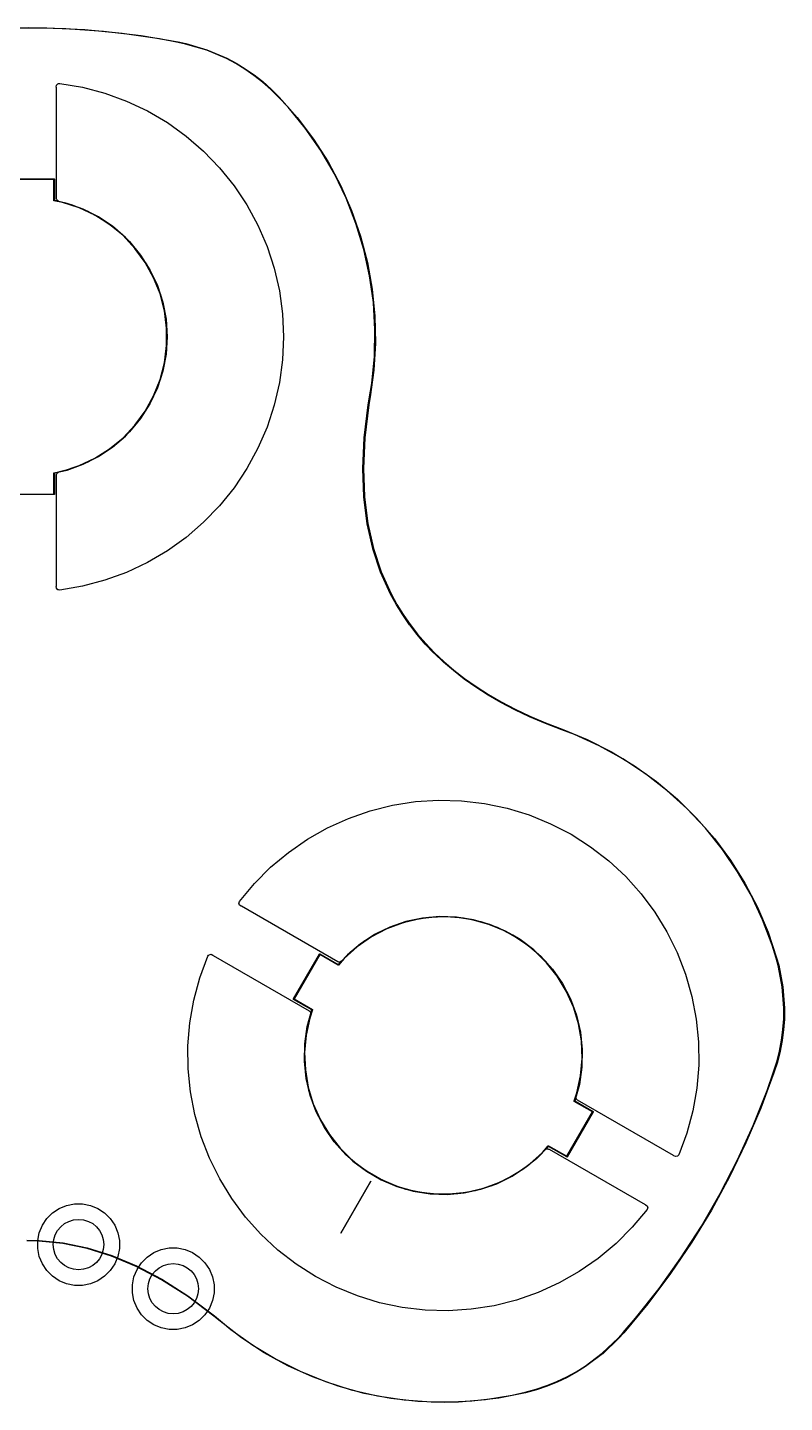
# Model space of a CAD drawing. Extents: x 128 to 152, y -99.3 to -77.5.
# Drawn here: x 139.99 to 151.99, y -99.3 to -77.5 of the extents above; entities that cross this region are included whole.
import ezdxf

# ---------------------------------------------------------------- set-up
doc = ezdxf.new("R2010")
doc.units = 0
doc.layers.add('BLACK', color=7, linetype='CONTINUOUS')

msp = doc.modelspace()

# ---------------------------------------------------------------- linework, layer by layer
at = {"layer": 'BLACK', "linetype": 'CONTINUOUS'}
for p, q in [((139.401513, -77.509341), (140, -77.495011)), ((140.299176, -77.504998), (139.700824, -77.504998)), ((140, -77.495011), (140.598487, -77.509341)), ((140.896843, -77.533635), (140.299176, -77.504998)), ((140.598487, -77.509341), (141.195603, -77.552298)), ((141.492454, -77.590844), (140.896843, -77.533635)), ((141.195603, -77.552298), (141.789978, -77.623784)), ((142.084644, -77.676493), (141.492454, -77.590844)), ((141.789978, -77.623784), (142.380252, -77.723634)), ((142.378348, -77.733452), (142.084644, -77.676493)), ((142.497496, -77.758871), (142.378348, -77.733451)), ((142.378348, -77.733451), (142.378348, -77.733452)), ((142.380252, -77.723634), (142.380252, -77.723633)), ((142.380252, -77.723633), (142.380284, -77.723651)), ((142.380284, -77.723651), (142.380343, -77.723652)), ((142.380343, -77.723652), (142.499768, -77.749131)), ((142.831223, -77.856704), (142.497496, -77.758871)), ((142.499768, -77.749131), (142.499942, -77.749206)), ((142.499942, -77.749206), (142.500131, -77.749223)), ((142.500131, -77.749223), (142.834319, -77.847191)), ((143.143764, -77.989142), (142.831223, -77.856704)), ((142.834319, -77.847191), (142.834576, -77.847325)), ((142.834576, -77.847325), (142.834863, -77.847385)), ((142.834863, -77.847385), (143.147864, -77.980018)), ((143.292888, -78.068544), (143.143764, -77.989142)), ((143.147864, -77.980018), (143.14805, -77.980144)), ((143.14805, -77.980144), (143.148263, -77.980209)), ((143.148263, -77.980209), (143.297729, -78.059793)), ((143.437313, -78.156788), (143.292888, -78.068544)), ((143.297729, -78.059793), (143.297843, -78.059886)), ((143.297843, -78.059886), (143.297986, -78.059939)), ((143.297986, -78.059939), (143.442643, -78.148325)), ((143.57802, -78.254624), (143.437313, -78.156788)), ((143.442643, -78.148325), (143.442754, -78.148428)), ((143.442754, -78.148428), (143.44289, -78.148487)), ((143.44289, -78.148487), (143.583848, -78.246497)), ((143.713859, -78.361397), (143.57802, -78.254624)), ((143.583848, -78.246497), (143.58395, -78.246603)), ((143.58395, -78.246603), (143.584084, -78.246671)), ((143.584084, -78.246671), (143.720155, -78.353626)), ((140.447032, -78.440329), (140.450865, -78.409666)), ((140.45, -78.445711), (140.447032, -78.440329)), ((140.45, -80.206267), (140.45, -78.445711)), ((140.450865, -78.409666), (140.471989, -78.387112)), ((140.471989, -78.387112), (140.479993, -78.385574)), ((140.479993, -78.385574), (140.480866, -78.384702)), ((140.480866, -78.384702), (140.484534, -78.384702)), ((140.484534, -78.384702), (140.502336, -78.381282)), ((140.502336, -78.381282), (140.502336, -78.381283)), ((140.502336, -78.381283), (140.863093, -78.443044)), ((140.863093, -78.443044), (141.216801, -78.537123)), ((143.846718, -78.478875), (143.713859, -78.361397)), ((143.720155, -78.353626), (143.72025, -78.353737)), ((143.72025, -78.353737), (143.720377, -78.353811)), ((143.720377, -78.353811), (143.853456, -78.471485)), ((143.974606, -78.605603), (143.846718, -78.478875)), ((143.853456, -78.471485), (143.853543, -78.471599)), ((143.853543, -78.471599), (143.853663, -78.471679)), ((143.853663, -78.471679), (143.98171, -78.598564)), ((141.216801, -78.537123), (141.560571, -78.662749)), ((141.560571, -78.662749), (141.891597, -78.818898)), ((144.122789, -78.760745), (143.974606, -78.605603)), ((143.98171, -78.598564), (143.981758, -78.598635)), ((143.981758, -78.598635), (143.981807, -78.598662)), ((143.981807, -78.598662), (143.981806, -78.598663)), ((143.981806, -78.598663), (144.266121, -78.920753)), ((141.891597, -78.818898), (142.207173, -79.004295)), ((144.394034, -79.093336), (144.122789, -78.760745)), ((144.266121, -78.920753), (144.524452, -79.264034)), ((142.207173, -79.004295), (142.504723, -79.217424)), ((144.638517, -79.446067), (144.394034, -79.093336)), ((142.504723, -79.217424), (142.781817, -79.456546)), ((144.524452, -79.264034), (144.755226, -79.626416)), ((142.781817, -79.456546), (143.036191, -79.719707)), ((144.854749, -79.816789), (144.638517, -79.446067)), ((143.036191, -79.719707), (143.265769, -80.004759)), ((144.755226, -79.626416), (144.957038, -80.00569)), ((145.041412, -80.203245), (144.854749, -79.816789)), ((139.588355, -79.895), (140.411645, -79.89501)), ((140.406645, -79.905009), (139.593355, -79.905)), ((140.406645, -80.238865), (140.406645, -79.905009)), ((140.411645, -79.89501), (140.413558, -79.895391)), ((140.413558, -79.895391), (140.416264, -79.898097)), ((140.416264, -79.898097), (140.416645, -79.90001)), ((140.416645, -79.90001), (140.416645, -80.234995)), ((143.265769, -80.004759), (143.468674, -80.309372)), ((144.957038, -80.00569), (145.128658, -80.399548)), ((140.406726, -80.239274), (140.406645, -80.238865)), ((140.406685, -80.239493), (140.406726, -80.239274)), ((140.406832, -80.239806), (140.406685, -80.239493)), ((140.407026, -80.240778), (140.406832, -80.239806)), ((140.407524, -80.241276), (140.407026, -80.240778)), ((140.408001, -80.242289), (140.407524, -80.241276)), ((140.40919, -80.242942), (140.408001, -80.242289)), ((140.409732, -80.243484), (140.40919, -80.242942)), ((140.410176, -80.243484), (140.409732, -80.243484)), ((140.410709, -80.243777), (140.410176, -80.243484)), ((140.546395, -80.269623), (140.410709, -80.243777)), ((140.416645, -80.234995), (140.680858, -80.302761)), ((140.450572, -80.209143), (140.45, -80.206267)), ((140.450203, -80.210764), (140.450572, -80.209143)), ((140.451495, -80.213785), (140.450203, -80.210764)), ((140.453806, -80.225401), (140.451495, -80.213785)), ((140.458451, -80.230046), (140.453806, -80.225401)), ((140.462356, -80.239175), (140.458451, -80.230046)), ((140.47532, -80.246915), (140.462356, -80.239175)), ((140.480866, -80.252461), (140.47532, -80.246915)), ((140.484608, -80.252461), (140.480866, -80.252461)), ((140.488889, -80.255017), (140.484608, -80.252461)), ((140.620371, -80.284931), (140.488889, -80.255017)), ((145.197369, -80.60308), (145.041412, -80.203245)), ((140.809145, -80.354924), (140.546395, -80.269623)), ((140.874024, -80.376523), (140.620371, -80.284931)), ((140.680858, -80.302761), (140.938394, -80.404656)), ((141.059129, -80.472489), (140.809145, -80.354924)), ((141.114594, -80.498406), (140.874024, -80.376523)), ((140.938394, -80.404656), (141.181124, -80.538031)), ((141.292404, -80.620465), (141.059129, -80.472489)), ((143.468674, -80.309372), (143.643251, -80.63106)), ((145.128658, -80.399548), (145.269042, -80.805589)), ((141.338478, -80.648756), (141.114594, -80.498406)), ((141.181124, -80.538031), (141.40522, -80.700783)), ((141.505288, -80.796517), (141.292404, -80.620465)), ((141.542325, -80.825322), (141.338478, -80.648756)), ((143.643251, -80.63106), (143.788073, -80.967195)), ((145.321671, -81.01386), (145.197369, -80.60308)), ((141.40522, -80.700783), (141.607146, -80.890344)), ((141.694424, -80.997866), (141.505288, -80.796517)), ((141.723084, -81.02546), (141.542325, -80.825322)), ((141.607146, -80.890344), (141.783716, -81.103722)), ((145.269042, -80.805589), (145.377333, -81.221341)), ((141.856827, -81.221337), (141.694424, -80.997866)), ((141.878049, -81.246176), (141.723084, -81.02546)), ((141.783716, -81.103722), (141.932145, -81.337551)), ((143.788073, -80.967195), (143.901957, -81.315032)), ((145.41356, -81.433083), (145.321671, -81.01386)), ((141.989935, -81.463404), (141.856827, -81.221337)), ((142.004899, -81.484163), (141.878049, -81.246176)), ((141.932145, -81.337551), (142.05009, -81.588143)), ((143.901957, -81.315032), (143.983974, -81.67173)), ((145.377333, -81.221341), (145.452873, -81.644273)), ((142.091647, -81.720247), (141.989935, -81.463404)), ((142.101737, -81.735861), (142.004899, -81.484163)), ((145.472477, -81.858194), (145.41356, -81.433083)), ((142.05009, -81.588143), (142.135691, -81.851543)), ((142.16036, -81.987814), (142.091647, -81.720247)), ((142.167112, -81.997501), (142.101737, -81.735861)), ((143.983974, -81.67173), (144.033453, -82.034376)), ((145.452873, -81.644273), (145.495201, -82.071807)), ((142.135691, -81.851543), (142.187597, -82.123596)), ((142.194989, -82.261885), (142.16036, -81.987814)), ((142.200045, -82.265166), (142.167112, -81.997501)), ((145.498064, -82.286606), (145.472477, -81.858194)), ((142.187597, -82.123596), (142.204986, -82.399959)), ((144.033453, -82.034376), (144.049989, -82.399974)), ((145.495201, -82.071807), (145.50406, -82.50134)), ((142.204999, -82.400012), (142.187606, -82.676414)), ((142.19499, -82.40001), (142.194989, -82.261885)), ((142.195, -82.40001), (142.19499, -82.40001)), ((142.194998, -82.538125), (142.195, -82.40001)), ((142.199992, -82.400008), (142.200045, -82.265166)), ((142.2, -82.400008), (142.199992, -82.400008)), ((142.200052, -82.534849), (142.2, -82.400008)), ((142.204986, -82.399959), (142.205, -82.4)), ((142.205, -82.4), (142.204999, -82.40001)), ((142.204999, -82.40001), (142.205, -82.40001)), ((142.205, -82.40001), (142.204999, -82.400012)), ((144.049999, -82.400011), (144.033461, -82.765639)), ((144.049989, -82.399974), (144.05, -82.400007)), ((144.050001, -82.400008), (144.049999, -82.400011)), ((144.05, -82.400007), (144.05, -82.400008)), ((144.05, -82.400008), (144.050001, -82.400008)), ((145.490163, -82.715708), (145.498064, -82.286606)), ((142.160368, -82.812196), (142.194998, -82.538125)), ((142.167117, -82.802514), (142.200052, -82.534849)), ((145.50406, -82.50134), (145.479396, -82.930255)), ((142.091654, -83.079764), (142.160368, -82.812196)), ((142.101741, -83.064153), (142.167117, -82.802514)), ((142.187606, -82.676414), (142.135698, -82.948468)), ((144.033461, -82.765639), (143.983981, -83.128285)), ((145.448824, -83.142887), (145.490163, -82.715708)), ((141.98994, -83.336607), (142.091654, -83.079764)), ((142.004902, -83.31585), (142.101741, -83.064153)), ((142.135698, -82.948468), (142.050096, -83.211868)), ((145.479396, -82.930255), (145.421372, -83.355839)), ((142.050096, -83.211868), (141.93215, -83.46246)), ((143.983981, -83.128285), (143.901963, -83.484982)), ((145.41151, -83.354205), (145.448824, -83.142887)), ((141.93215, -83.46246), (141.783721, -83.696289)), ((141.856832, -83.578674), (141.98994, -83.336607)), ((141.87805, -83.553837), (142.004902, -83.31585)), ((143.901963, -83.484982), (143.788077, -83.832819)), ((145.326072, -84.001791), (145.390571, -83.478789)), ((145.400479, -83.480135), (145.33602, -84.002815)), ((145.390571, -83.478789), (145.390605, -83.478684)), ((145.390602, -83.478572), (145.411512, -83.354246)), ((145.390605, -83.478684), (145.390602, -83.478572)), ((145.421374, -83.355904), (145.400479, -83.480135)), ((145.411519, -83.354207), (145.41151, -83.354205)), ((145.411512, -83.354246), (145.411521, -83.354222)), ((145.411521, -83.354222), (145.411519, -83.354207)), ((145.421372, -83.355839), (145.421374, -83.355904)), ((141.783721, -83.696289), (141.60715, -83.909667)), ((141.694428, -83.802145), (141.856832, -83.578674)), ((141.723085, -83.774552), (141.87805, -83.553837)), ((141.60715, -83.909667), (141.405223, -84.099227)), ((141.505291, -84.003494), (141.694428, -83.802145)), ((141.542325, -83.97469), (141.723085, -83.774552)), ((143.788077, -83.832819), (143.643254, -84.168954)), ((141.059131, -84.327521), (141.292406, -84.179546)), ((141.114592, -84.301604), (141.338477, -84.151255)), ((141.405223, -84.099227), (141.181126, -84.261979)), ((141.292406, -84.179546), (141.505291, -84.003494)), ((141.338477, -84.151255), (141.542325, -83.97469)), ((143.643254, -84.168954), (143.468677, -84.490641)), ((145.303798, -84.488501), (145.326039, -84.002175)), ((145.33602, -84.002815), (145.313797, -84.488757)), ((145.326039, -84.002175), (145.326086, -84.001983)), ((145.326086, -84.001983), (145.326072, -84.001791)), ((140.938395, -84.395355), (140.680859, -84.49725)), ((140.809146, -84.445087), (141.059131, -84.327521)), ((140.874022, -84.423487), (141.114592, -84.301604)), ((141.181126, -84.261979), (140.938395, -84.395355)), ((140.406645, -84.561145), (140.406726, -84.560735)), ((140.406645, -84.894999), (140.406645, -84.561145)), ((140.406685, -84.560517), (140.406832, -84.560203)), ((140.406726, -84.560735), (140.406685, -84.560517)), ((140.406832, -84.560203), (140.407026, -84.559232)), ((140.407026, -84.559232), (140.407524, -84.558733)), ((140.407524, -84.558733), (140.408001, -84.557721)), ((140.408001, -84.557721), (140.40919, -84.557067)), ((140.40919, -84.557067), (140.409732, -84.556526)), ((140.409732, -84.556526), (140.410176, -84.556526)), ((140.410176, -84.556526), (140.410709, -84.556233)), ((140.410709, -84.556233), (140.546395, -84.530387)), ((140.680859, -84.49725), (140.416645, -84.565014)), ((140.416645, -84.565014), (140.416645, -84.9)), ((140.449999, -84.593748), (140.450571, -84.590871)), ((140.449999, -86.354303), (140.449999, -84.593748)), ((140.450202, -84.589251), (140.451494, -84.586229)), ((140.450571, -84.590871), (140.450202, -84.589251)), ((140.451494, -84.586229), (140.453805, -84.574614)), ((140.453805, -84.574614), (140.45845, -84.569968)), ((140.45845, -84.569968), (140.462356, -84.560839)), ((140.462356, -84.560839), (140.47532, -84.553098)), ((140.47532, -84.553098), (140.480865, -84.547554)), ((140.480865, -84.547554), (140.484607, -84.547554)), ((140.484607, -84.547554), (140.488888, -84.544998)), ((140.488886, -84.544992), (140.620368, -84.515078)), ((140.488888, -84.544998), (140.488886, -84.544992)), ((140.546395, -84.530387), (140.809146, -84.445087)), ((140.620368, -84.515078), (140.874022, -84.423487)), ((143.468677, -84.490641), (143.26577, -84.795254)), ((145.303797, -84.488917), (145.303829, -84.488711)), ((145.32082, -84.941918), (145.303797, -84.488917)), ((145.303829, -84.488711), (145.303798, -84.488501)), ((145.313797, -84.488757), (145.330803, -84.94131)), ((143.26577, -84.795254), (143.036192, -85.080305)), ((140.411645, -84.905), (139.588355, -84.90499)), ((139.593355, -84.89499), (140.406645, -84.894999)), ((140.413558, -84.904619), (140.411645, -84.905)), ((140.416264, -84.901913), (140.413558, -84.904619)), ((140.416645, -84.9), (140.416264, -84.901913)), ((145.320871, -84.942135), (145.32082, -84.941918)), ((145.320856, -84.942363), (145.320871, -84.942135)), ((145.374786, -85.365226), (145.320856, -84.942363)), ((145.330803, -84.94131), (145.384675, -85.363725)), ((143.036192, -85.080305), (142.781817, -85.343466)), ((142.781817, -85.343466), (142.504723, -85.582587)), ((145.374861, -85.365452), (145.374786, -85.365226)), ((145.374868, -85.365693), (145.374861, -85.365452)), ((145.464039, -85.761403), (145.374868, -85.365693)), ((145.384675, -85.363725), (145.473739, -85.758959)), ((142.504723, -85.582587), (142.207173, -85.795716)), ((142.207173, -85.795716), (141.891596, -85.981112)), ((145.46414, -85.761631), (145.464039, -85.761403)), ((145.464172, -85.761882), (145.46414, -85.761631)), ((145.587647, -86.133171), (145.464172, -85.761882)), ((145.473739, -85.758959), (145.597056, -86.129773)), ((141.560571, -86.137261), (141.2168, -86.262887)), ((141.891596, -85.981112), (141.560571, -86.137261)), ((145.587775, -86.133396), (145.587647, -86.133171)), ((145.587834, -86.133649), (145.587775, -86.133396)), ((145.745441, -86.482941), (145.587834, -86.133649)), ((145.597056, -86.129773), (145.754476, -86.478652)), ((140.447032, -86.359686), (140.449999, -86.354303)), ((140.450865, -86.390349), (140.447032, -86.359686)), ((140.863092, -86.356965), (140.502335, -86.418726)), ((141.2168, -86.262887), (140.863092, -86.356965)), ((140.471989, -86.412903), (140.450865, -86.390349)), ((140.479995, -86.414441), (140.471989, -86.412903)), ((140.480866, -86.415312), (140.479995, -86.414441)), ((140.484529, -86.415312), (140.480866, -86.415312)), ((140.502336, -86.418733), (140.484529, -86.415312)), ((140.502335, -86.418726), (140.502336, -86.418733)), ((145.745557, -86.483104), (145.745441, -86.482941)), ((145.745617, -86.483292), (145.745557, -86.483104)), ((145.83745, -86.650473), (145.745617, -86.483292)), ((145.754476, -86.478652), (145.846155, -86.645549)), ((145.837534, -86.650573), (145.83745, -86.650473)), ((145.837582, -86.6507), (145.837534, -86.650573)), ((145.93809, -86.812872), (145.837582, -86.6507)), ((145.846155, -86.645549), (145.946522, -86.807495)), ((145.938181, -86.812969), (145.93809, -86.812872)), ((145.938234, -86.813091), (145.938181, -86.812969)), ((146.04807, -86.971147), (145.938234, -86.813091)), ((145.946522, -86.807495), (146.056199, -86.96532)), ((146.048164, -86.971238), (146.04807, -86.971147)), ((146.048224, -86.971357), (146.048164, -86.971238)), ((146.166836, -87.124345), (146.048224, -86.971357)), ((146.056199, -86.96532), (146.174655, -87.118109)), ((146.166934, -87.12443), (146.166836, -87.124345)), ((146.167, -87.124546), (146.166934, -87.12443)), ((146.295846, -87.274078), (146.167, -87.124546)), ((146.174655, -87.118109), (146.303343, -87.26746)), ((146.295947, -87.274157), (146.295846, -87.274078)), ((146.296018, -87.274268), (146.295947, -87.274157)), ((146.433834, -87.418622), (146.296018, -87.274268)), ((146.303343, -87.26746), (146.440973, -87.411619)), ((146.433937, -87.418694), (146.433834, -87.418622)), ((146.434012, -87.4188), (146.433937, -87.418694)), ((146.583223, -87.560162), (146.434012, -87.4188)), ((146.440973, -87.411619), (146.590023, -87.552828)), ((146.58333, -87.560229), (146.583223, -87.560162)), ((146.583406, -87.560326), (146.58333, -87.560229)), ((146.741877, -87.696341), (146.583406, -87.560326)), ((146.590023, -87.552828), (146.748299, -87.688675)), ((146.741981, -87.696399), (146.741877, -87.696341)), ((146.742062, -87.696493), (146.741981, -87.696399)), ((146.913308, -87.829771), (146.742062, -87.696493)), ((146.748299, -87.688675), (146.919353, -87.821803)), ((146.913413, -87.829823), (146.913308, -87.829771)), ((146.913495, -87.82991), (146.913413, -87.829823)), ((147.094382, -87.957621), (146.913495, -87.82991)), ((146.919353, -87.821803), (147.100049, -87.94938)), ((147.094487, -87.957668), (147.094382, -87.957621)), ((147.09457, -87.957747), (147.094487, -87.957668)), ((147.289807, -88.082766), (147.09457, -87.957747)), ((147.100049, -87.94938), (147.295115, -88.07429)), ((147.289912, -88.082807), (147.289807, -88.082766)), ((147.289994, -88.082879), (147.289912, -88.082807)), ((147.495344, -88.20206), (147.289994, -88.082879)), ((147.295115, -88.07429), (147.500284, -88.193365)), ((147.495445, -88.202094), (147.495344, -88.20206)), ((147.495529, -88.202162), (147.495445, -88.202094)), ((147.716973, -88.318498), (147.495529, -88.202162)), ((147.500284, -88.193365), (147.721522, -88.309593)), ((147.71707, -88.318526), (147.716973, -88.318498)), ((147.717154, -88.318589), (147.71707, -88.318526)), ((147.949266, -88.428766), (147.717154, -88.318589)), ((147.721522, -88.309593), (147.953462, -88.419688)), ((147.949361, -88.428789), (147.949266, -88.428766)), ((147.949443, -88.428846), (147.949361, -88.428789)), ((148.199538, -88.535835), (147.949443, -88.428846)), ((147.953462, -88.419688), (148.20339, -88.526606)), ((148.199629, -88.535854), (148.199538, -88.535835)), ((148.19971, -88.535905), (148.199629, -88.535854)), ((148.461111, -88.636368), (148.19971, -88.535905)), ((148.20339, -88.526606), (148.464698, -88.627034)), ((148.461166, -88.636377), (148.461111, -88.636368)), ((148.461194, -88.636399), (148.461166, -88.636377)), ((148.461194, -88.6364), (148.461194, -88.636399)), ((148.662858, -88.709745), (148.461194, -88.6364)), ((148.464698, -88.627034), (148.464712, -88.627043)), ((148.464712, -88.627043), (148.862288, -88.789585)), ((149.053475, -88.887534), (148.662858, -88.709745)), ((148.862288, -88.789585), (149.246072, -88.982683)), ((149.429039, -89.095244), (149.053475, -88.887534)), ((149.246072, -88.982683), (149.613629, -89.205123)), ((149.78726, -89.331609), (149.429039, -89.095244)), ((149.613629, -89.205123), (149.96272, -89.455548)), ((150.125959, -89.595189), (149.78726, -89.331609)), ((149.96272, -89.455548), (150.291218, -89.732434)), ((150.443071, -89.884379), (150.125959, -89.595189)), ((145.423588, -89.919143), (145.77868, -89.830427)), ((145.77868, -89.830427), (146.140332, -89.774132)), ((146.140332, -89.774132), (146.505588, -89.750716)), ((146.505588, -89.750716), (146.871468, -89.760371)), ((146.871468, -89.760371), (147.234981, -89.803018)), ((147.234981, -89.803018), (147.59316, -89.878309)), ((150.291218, -89.732434), (150.597124, -90.034094)), ((144.744604, -90.190676), (145.077955, -90.039553)), ((145.077955, -90.039553), (145.423588, -89.919143)), ((147.59316, -89.878309), (147.943079, -89.985629)), ((147.943079, -89.985629), (148.281881, -90.124101)), ((150.736665, -90.197419), (150.443071, -89.884379)), ((150.597124, -90.034094), (150.878574, -90.35869)), ((144.426258, -90.371276), (144.744604, -90.190676)), ((148.281881, -90.124101), (148.606797, -90.292594)), ((148.606797, -90.292594), (148.606791, -90.292606)), ((148.606791, -90.292606), (148.606792, -90.292607)), ((148.606792, -90.292607), (148.915167, -90.489745)), ((151.004954, -90.5324), (150.736665, -90.197419)), ((144.125516, -90.579879), (144.426258, -90.371276)), ((148.915167, -90.489745), (149.204488, -90.713918)), ((150.878574, -90.35869), (151.133854, -90.704247)), ((143.844835, -90.814782), (144.125516, -90.579879)), ((149.204488, -90.713918), (149.472389, -90.963296)), ((151.246302, -90.887283), (151.004954, -90.5324)), ((151.133854, -90.704247), (151.361409, -91.068659)), ((143.586507, -91.074064), (143.844835, -90.814782)), ((151.45924, -91.259907), (151.246302, -90.887283)), ((143.352641, -91.35561), (143.586507, -91.074064)), ((149.472389, -90.963296), (149.716682, -91.235842)), ((151.361409, -91.068659), (151.559852, -91.449707)), ((143.342517, -91.384806), (143.345186, -91.377106)), ((143.344867, -91.375914), (143.346702, -91.372733)), ((143.345186, -91.377106), (143.344867, -91.375914)), ((143.346702, -91.372733), (143.352641, -91.355609)), ((143.352641, -91.355609), (143.352641, -91.35561)), ((149.716682, -91.235842), (149.935373, -91.529329)), ((151.642472, -91.648002), (151.45924, -91.259907)), ((143.351487, -91.414377), (143.342517, -91.384806)), ((143.376126, -91.433027), (143.351487, -91.414377)), ((143.382267, -91.433147), (143.376126, -91.433027)), ((144.906956, -92.313427), (143.382267, -91.433147)), ((146.521571, -91.596643), (146.252942, -91.62049)), ((146.35105, -91.607129), (146.627767, -91.595501)), ((146.791101, -91.60578), (146.521571, -91.596643)), ((146.627767, -91.595501), (146.903758, -91.618654)), ((149.935373, -91.529329), (150.126674, -91.841362)), ((151.559852, -91.449707), (151.727976, -91.84507)), ((145.686881, -91.790991), (145.442092, -91.919025)), ((145.734402, -91.765221), (145.492253, -91.883937)), ((145.559851, -91.846145), (145.812846, -91.733448)), ((145.945788, -91.694652), (145.686881, -91.790991)), ((145.989237, -91.676965), (145.734402, -91.765221)), ((145.812846, -91.733448), (146.077974, -91.653354)), ((146.21473, -91.631531), (145.945788, -91.694652)), ((146.252942, -91.62049), (145.989237, -91.676965)), ((146.077974, -91.653354), (146.35105, -91.607129)), ((146.489463, -91.602621), (146.21473, -91.631531)), ((146.765653, -91.60838), (146.489463, -91.602621)), ((147.038943, -91.648717), (146.765653, -91.60838)), ((147.057497, -91.647764), (146.791101, -91.60578)), ((146.903758, -91.618654), (147.17467, -91.676222)), ((147.30502, -91.722994), (147.038943, -91.648717)), ((147.316773, -91.721966), (147.057497, -91.647764)), ((147.17467, -91.676222), (147.436229, -91.767297)), ((147.559686, -91.830041), (147.30502, -91.722994)), ((147.565046, -91.827277), (147.316773, -91.721966)), ((147.436229, -91.767297), (147.684259, -91.890419)), ((151.794881, -92.049203), (151.642472, -91.648002)), ((145.266414, -92.031337), (145.060267, -92.205213)), ((145.105968, -92.161755), (145.322979, -91.989669)), ((145.442092, -91.919025), (145.215286, -92.076736)), ((145.492253, -91.883937), (145.266414, -92.031337)), ((145.322979, -91.989669), (145.559851, -91.846145)), ((147.679306, -91.899103), (147.559686, -91.830041)), ((147.681765, -91.894724), (147.565046, -91.827277)), ((147.679311, -91.899095), (147.679306, -91.899103)), ((147.679313, -91.899095), (147.679311, -91.899095)), ((147.79892, -91.968153), (147.679313, -91.899095)), ((147.68179, -91.894752), (147.681765, -91.894724)), ((147.68179, -91.894753), (147.68179, -91.894752)), ((147.798593, -91.962128), (147.68179, -91.894753)), ((147.684259, -91.890419), (147.684302, -91.890429)), ((147.684302, -91.890429), (147.914985, -92.0437)), ((148.013931, -92.124483), (147.798593, -91.962128)), ((148.018956, -92.13518), (147.79892, -91.968153)), ((150.126674, -91.841362), (150.289024, -92.169391)), ((151.727976, -91.84507), (151.864756, -92.252339)), ((142.723407, -92.568986), (142.850298, -92.225679)), ((142.850298, -92.225679), (142.850309, -92.225684)), ((142.850309, -92.225684), (142.862175, -92.211973)), ((142.862175, -92.211973), (142.864007, -92.208801)), ((142.864007, -92.208801), (142.865196, -92.208482)), ((142.865196, -92.208482), (142.870532, -92.202318)), ((142.870532, -92.202318), (142.900626, -92.195301)), ((142.900626, -92.195301), (142.929097, -92.207313)), ((142.929097, -92.207313), (142.932274, -92.212575)), ((142.932274, -92.212575), (144.456961, -93.092852)), ((144.206586, -92.90401), (144.61824, -92.191026)), ((144.6244, -92.200355), (144.217746, -92.904679)), ((144.61824, -92.191026), (144.619526, -92.18956)), ((144.619526, -92.18956), (144.619586, -92.189544)), ((144.619586, -92.189544), (144.623223, -92.188569)), ((144.623223, -92.188569), (144.62507, -92.189196)), ((144.913526, -92.367283), (144.6244, -92.200355)), ((144.62507, -92.189196), (144.915176, -92.356689)), ((144.915176, -92.356689), (145.105968, -92.161755)), ((145.060267, -92.205213), (144.96862, -92.304124)), ((145.215286, -92.076736), (145.010038, -92.261636)), ((147.914985, -92.0437), (148.124635, -92.22468)), ((148.20783, -92.311919), (148.013931, -92.124483)), ((148.216318, -92.328472), (148.018956, -92.13518)), ((148.124635, -92.22468), (148.309944, -92.430514)), ((150.289024, -92.169391), (150.421096, -92.510737)), ((151.85516, -92.255151), (151.794881, -92.049203)), ((151.855161, -92.25515), (151.85516, -92.255151)), ((151.887221, -92.372687), (151.855161, -92.25515)), ((151.864756, -92.252339), (151.864759, -92.252338)), ((151.864759, -92.252338), (151.864757, -92.252373)), ((151.864757, -92.252373), (151.864785, -92.252428)), ((151.864785, -92.252428), (151.896919, -92.370236)), ((144.909732, -92.314369), (144.906956, -92.313427)), ((144.910952, -92.3155), (144.909732, -92.314369)), ((144.914216, -92.315891), (144.910952, -92.3155)), ((144.91392, -92.367417), (144.913526, -92.367283)), ((144.91409, -92.367563), (144.91392, -92.367417)), ((144.914436, -92.367592), (144.91409, -92.367563)), ((144.92543, -92.319698), (144.914216, -92.315891)), ((144.915373, -92.36791), (144.914436, -92.367592)), ((144.916053, -92.367727), (144.915373, -92.36791)), ((144.917169, -92.367821), (144.916053, -92.367727)), ((144.918329, -92.367117), (144.917169, -92.367821)), ((144.91907, -92.366919), (144.918329, -92.367117)), ((144.919292, -92.366534), (144.91907, -92.366919)), ((144.919812, -92.366219), (144.919292, -92.366534)), ((144.919813, -92.36622), (144.919812, -92.366219)), ((145.010038, -92.261636), (144.919813, -92.36622)), ((144.931776, -92.317997), (144.92543, -92.319698)), ((144.941634, -92.31918), (144.931776, -92.317997)), ((144.954817, -92.311824), (144.941634, -92.31918)), ((144.962394, -92.309794), (144.954817, -92.311824)), ((144.964265, -92.306551), (144.962394, -92.309794)), ((144.968619, -92.304123), (144.964265, -92.306551)), ((144.96862, -92.304124), (144.968619, -92.304123)), ((148.377387, -92.521632), (148.20783, -92.311919)), ((148.387892, -92.54498), (148.216318, -92.328472)), ((148.309944, -92.430514), (148.467988, -92.657955)), ((151.953356, -92.714114), (151.887221, -92.372687)), ((151.896919, -92.370236), (151.896932, -92.370425)), ((151.896932, -92.370425), (151.897004, -92.370601)), ((151.897004, -92.370601), (151.96323, -92.712497)), ((142.628028, -92.922346), (142.723407, -92.568986)), ((148.520065, -92.750483), (148.377387, -92.521632)), ((148.530972, -92.781289), (148.387892, -92.54498)), ((148.467988, -92.657955), (148.596273, -92.903413)), ((150.421096, -92.510737), (150.521813, -92.862613)), ((144.205959, -92.905857), (144.206586, -92.90401)), ((144.20695, -92.909554), (144.205959, -92.905857)), ((144.208416, -92.91084), (144.20695, -92.909554)), ((144.217746, -92.904679), (144.506872, -93.071608)), ((148.633727, -92.995044), (148.520065, -92.750483)), ((148.6433, -93.03367), (148.530972, -92.781289)), ((148.596273, -92.903413), (148.692777, -93.163016)), ((150.521813, -92.862613), (150.590351, -93.222144)), ((151.979023, -93.052574), (151.953356, -92.714114)), ((151.96323, -92.712497), (151.963228, -92.712789)), ((151.963228, -92.712789), (151.963307, -92.71307)), ((151.963307, -92.71307), (151.989012, -93.05204)), ((142.564939, -93.282875), (142.628028, -92.922346)), ((144.498504, -93.078323), (144.208416, -92.91084)), ((144.425085, -93.341027), (144.498504, -93.078323)), ((144.456961, -93.092852), (144.459165, -93.094785)), ((144.459165, -93.094785), (144.460754, -93.095276)), ((144.460754, -93.095276), (144.462724, -93.097906)), ((144.462724, -93.097906), (144.471629, -93.105715)), ((144.509076, -93.077578), (144.463618, -93.208009)), ((144.471629, -93.105715), (144.473329, -93.112061)), ((144.473329, -93.112061), (144.479282, -93.120007)), ((144.479282, -93.120007), (144.479503, -93.135103)), ((144.506872, -93.071608), (144.507184, -93.071882)), ((144.507184, -93.071882), (144.507396, -93.071956)), ((144.507396, -93.071956), (144.507594, -93.072241)), ((144.507594, -93.072241), (144.508338, -93.072894)), ((144.508338, -93.072894), (144.50852, -93.073574)), ((144.50852, -93.073574), (144.509159, -93.074494)), ((144.509093, -93.077584), (144.509076, -93.077578)), ((144.509105, -93.076975), (144.509093, -93.077584)), ((144.509328, -93.076591), (144.509105, -93.076975)), ((144.509159, -93.074494), (144.50913, -93.075851)), ((144.50913, -93.075851), (144.509328, -93.076591)), ((148.716671, -93.251656), (148.633727, -92.995044)), ((148.723104, -93.298141), (148.6433, -93.03367)), ((151.976863, -93.221532), (151.979023, -93.052574)), ((151.989026, -93.052482), (151.986862, -93.221801)), ((151.989012, -93.05204), (151.988984, -93.052261)), ((151.988984, -93.052261), (151.989026, -93.052482)), ((142.534656, -93.647626), (142.564939, -93.282875)), ((144.384562, -93.615009), (144.425085, -93.341027)), ((144.439889, -93.279726), (144.392384, -93.545194)), ((144.463618, -93.208009), (144.406116, -93.478209)), ((144.479724, -93.150902), (144.439889, -93.279726)), ((144.479503, -93.135103), (144.481533, -93.142679)), ((144.481533, -93.142679), (144.479661, -93.145919)), ((144.479661, -93.145919), (144.479735, -93.150905)), ((144.479735, -93.150905), (144.479724, -93.150902)), ((148.692777, -93.163016), (148.755976, -93.432669)), ((148.767657, -93.516476), (148.716671, -93.251656)), ((148.769124, -93.57053), (148.723104, -93.298141)), ((150.590351, -93.222144), (150.62615, -93.586395)), ((151.964693, -93.390313), (151.976863, -93.221532)), ((151.986849, -93.222097), (151.974657, -93.39118)), ((151.986862, -93.221801), (151.98683, -93.221949)), ((151.98683, -93.221949), (151.986849, -93.222097)), ((144.392384, -93.545194), (144.377655, -93.814476)), ((144.406116, -93.478209), (144.38294, -93.753486)), ((148.755976, -93.432669), (148.784873, -93.708118)), ((148.785921, -93.785541), (148.767657, -93.516476)), ((151.909719, -93.729905), (151.942291, -93.560235)), ((151.95214, -93.561973), (151.91951, -93.731944)), ((151.942291, -93.560235), (151.964693, -93.390313)), ((151.952187, -93.561685), (151.952139, -93.561826)), ((151.952139, -93.561826), (151.95214, -93.561973)), ((151.974627, -93.391473), (151.952187, -93.561685)), ((151.974657, -93.39118), (151.974617, -93.391324)), ((151.974617, -93.391324), (151.974627, -93.391473)), ((142.537427, -94.013622), (142.534656, -93.647626)), ((144.378704, -93.891909), (144.384562, -93.615009)), ((144.38294, -93.753486), (144.394455, -94.029498)), ((148.780636, -93.846539), (148.769124, -93.57053)), ((148.784873, -93.708118), (148.779012, -93.985016)), ((150.62615, -93.586395), (150.628919, -93.952391)), ((151.866256, -93.901877), (151.909719, -93.729905)), ((151.919448, -93.732226), (151.875921, -93.904454)), ((151.919455, -93.732078), (151.919448, -93.732226)), ((151.91951, -93.731944), (151.919455, -93.732078)), ((144.377655, -93.814476), (144.39592, -94.083541)), ((144.407605, -94.167359), (144.378704, -93.891909)), ((148.779012, -93.985016), (148.738486, -94.258995)), ((148.757456, -94.121814), (148.780636, -93.846539)), ((148.771189, -94.054822), (148.785921, -93.785541)), ((150.628919, -93.952391), (150.598634, -94.317141)), ((151.812308, -94.07363), (151.866256, -93.901877)), ((151.875843, -93.904728), (151.821823, -94.076708)), ((151.875858, -93.904585), (151.875843, -93.904728)), ((151.875921, -93.904454), (151.875858, -93.904585)), ((142.573228, -94.377873), (142.537427, -94.013622)), ((144.394455, -94.029498), (144.440479, -94.301888)), ((144.39592, -94.083541), (144.446908, -94.348362)), ((144.470807, -94.437014), (144.407605, -94.167359)), ((148.699951, -94.392012), (148.757456, -94.121814)), ((148.723682, -94.320288), (148.771189, -94.054822)), ((151.82178, -94.07684), (151.613116, -94.637957)), ((151.714802, -94.356414), (151.812308, -94.07363)), ((151.821823, -94.076708), (151.82178, -94.076784)), ((151.82178, -94.076784), (151.82178, -94.07684)), ((142.641767, -94.737405), (142.573228, -94.377873)), ((144.440479, -94.301888), (144.520286, -94.56636)), ((144.446908, -94.348362), (144.529854, -94.604974)), ((144.567314, -94.696618), (144.470807, -94.437014)), ((148.654492, -94.522441), (148.699951, -94.392012)), ((148.738486, -94.258995), (148.665064, -94.521688)), ((148.683846, -94.449112), (148.723682, -94.320288)), ((150.598634, -94.317141), (150.535544, -94.677669)), ((151.49288, -94.912091), (151.714802, -94.356414)), ((144.520286, -94.56636), (144.632617, -94.818742)), ((144.529854, -94.604974), (144.643517, -94.849536)), ((148.654273, -94.52344), (148.654496, -94.523053)), ((148.654471, -94.524182), (148.654273, -94.52344)), ((148.654443, -94.525537), (148.654471, -94.524182)), ((148.655081, -94.526456), (148.654443, -94.525537)), ((148.654509, -94.522447), (148.654492, -94.522441)), ((148.654496, -94.523053), (148.654509, -94.522447)), ((148.655264, -94.527137), (148.655081, -94.526456)), ((148.656007, -94.527789), (148.655264, -94.527137)), ((148.656206, -94.528075), (148.656007, -94.527789)), ((148.656417, -94.528148), (148.656206, -94.528075)), ((148.65673, -94.528423), (148.656417, -94.528148)), ((148.945857, -94.69535), (148.65673, -94.528423)), ((148.665064, -94.521688), (148.955188, -94.68919)), ((148.682054, -94.45734), (148.683925, -94.454099)), ((148.684083, -94.464915), (148.682054, -94.45734)), ((148.683852, -94.449113), (148.683846, -94.449112)), ((148.683925, -94.454099), (148.683852, -94.449113)), ((148.684305, -94.480012), (148.684083, -94.464915)), ((148.690257, -94.487958), (148.684305, -94.480012)), ((148.691958, -94.494304), (148.690257, -94.487958)), ((148.700859, -94.50211), (148.691958, -94.494304)), ((148.702832, -94.504743), (148.700859, -94.50211)), ((148.704421, -94.505233), (148.702832, -94.504743)), ((148.706626, -94.507167), (148.704421, -94.505233)), ((150.23131, -95.387444), (148.706626, -94.507167)), ((151.613116, -94.637957), (151.377836, -95.188444)), ((142.742485, -95.089281), (142.641767, -94.737405)), ((144.695603, -94.942077), (144.567314, -94.696618)), ((144.632617, -94.818742), (144.7757, -95.055051)), ((144.643517, -94.849536), (144.786196, -95.078387)), ((148.539203, -95.399675), (148.945857, -94.69535)), ((148.957018, -94.69602), (148.545364, -95.409005)), ((148.955188, -94.68919), (148.956655, -94.690477)), ((148.956655, -94.690477), (148.956796, -94.691005)), ((148.956796, -94.691005), (148.957645, -94.694173)), ((148.957645, -94.694173), (148.957018, -94.69602)), ((150.535544, -94.677669), (150.440163, -95.031028)), ((142.874558, -95.430628), (142.742485, -95.089281)), ((144.853651, -95.169517), (144.695603, -94.942077)), ((144.7757, -95.055051), (144.947278, -95.271559)), ((144.786196, -95.078387), (144.955754, -95.2881)), ((150.440163, -95.031028), (150.31327, -95.374333)), ((151.244618, -95.456509), (151.49288, -94.912091)), ((145.038963, -95.375351), (144.853651, -95.169517)), ((144.947278, -95.271559), (145.144643, -95.464851)), ((144.955754, -95.2881), (145.149654, -95.475537)), ((148.248427, -95.243342), (148.057634, -95.438274)), ((148.10332, -95.394806), (148.194967, -95.295896)), ((148.153564, -95.338395), (148.243791, -95.233812)), ((148.194967, -95.295896), (148.199321, -95.293466)), ((148.199321, -95.293466), (148.201192, -95.290226)), ((148.201192, -95.290226), (148.208765, -95.288196)), ((148.208765, -95.288196), (148.221952, -95.280839)), ((148.221952, -95.280839), (148.231811, -95.282021)), ((148.231811, -95.282021), (148.238156, -95.280322)), ((148.238156, -95.280322), (148.249369, -95.284128)), ((148.243791, -95.233812), (148.24431, -95.233496)), ((148.24431, -95.233496), (148.244533, -95.233112)), ((148.244533, -95.233112), (148.245273, -95.232913)), ((148.245273, -95.232913), (148.246434, -95.23221)), ((148.246434, -95.23221), (148.247549, -95.232303)), ((148.247549, -95.232303), (148.24823, -95.232121)), ((148.24823, -95.232121), (148.249166, -95.232438)), ((148.538534, -95.410835), (148.248427, -95.243342)), ((148.249166, -95.232438), (148.249513, -95.232468)), ((148.249369, -95.284128), (148.252634, -95.28452)), ((148.249513, -95.232468), (148.249682, -95.232613)), ((148.249682, -95.232613), (148.250077, -95.232748)), ((148.250077, -95.232748), (148.539203, -95.399675)), ((148.252634, -95.28452), (148.253853, -95.28565)), ((148.253853, -95.28565), (148.25663, -95.286593)), ((148.25663, -95.286593), (149.781318, -96.166872)), ((151.377836, -95.188444), (151.11648, -95.727039)), ((143.036909, -95.758656), (142.874558, -95.430628)), ((145.248616, -95.556331), (145.038963, -95.375351)), ((145.144643, -95.464851), (145.364682, -95.631877)), ((145.149654, -95.475537), (145.364993, -95.637892)), ((147.721509, -95.681001), (147.948316, -95.523292)), ((148.057634, -95.438274), (147.840622, -95.610358)), ((147.897171, -95.568679), (148.10332, -95.394806)), ((147.948316, -95.523292), (148.153564, -95.338395)), ((148.540381, -95.411462), (148.538534, -95.410835)), ((148.544078, -95.410471), (148.540381, -95.411462)), ((148.545364, -95.409005), (148.544078, -95.410471)), ((150.234488, -95.392707), (150.23131, -95.387444)), ((150.26296, -95.404719), (150.234488, -95.392707)), ((150.293054, -95.397702), (150.26296, -95.404719)), ((150.298387, -95.391539), (150.293054, -95.397702)), ((150.29958, -95.39122), (150.298387, -95.391539)), ((150.301415, -95.388041), (150.29958, -95.39122)), ((150.313277, -95.374336), (150.301415, -95.388041)), ((150.31327, -95.374333), (150.313277, -95.374336)), ((150.970585, -95.988422), (151.244618, -95.456509)), ((145.47929, -95.709593), (145.248616, -95.556331)), ((145.364682, -95.631877), (145.484293, -95.700936)), ((145.364993, -95.637892), (145.481795, -95.705266)), ((145.479293, -95.709596), (145.47929, -95.709593)), ((145.479302, -95.709601), (145.479293, -95.709595)), ((145.479293, -95.709595), (145.479293, -95.709596)), ((145.479349, -95.709611), (145.479302, -95.709601)), ((145.727377, -95.83273), (145.479349, -95.709611)), ((145.481795, -95.705266), (145.481799, -95.705259)), ((145.481799, -95.705259), (145.598549, -95.772725)), ((145.484293, -95.700936), (145.484299, -95.700926)), ((145.484299, -95.700926), (145.603919, -95.769987)), ((147.429184, -95.834789), (147.671332, -95.716076)), ((147.476721, -95.809034), (147.721509, -95.681001)), ((147.840622, -95.610358), (147.60375, -95.75388)), ((147.671332, -95.716076), (147.897171, -95.568679)), ((151.11648, -95.727039), (150.829646, -96.252509)), ((143.228211, -96.070689), (143.036909, -95.758656)), ((145.431794, -95.791869), (144.955745, -96.616414)), ((144.955745, -96.616414), (145.431796, -95.79187)), ((145.431796, -95.79187), (145.431794, -95.791869)), ((145.598549, -95.772725), (145.846821, -95.878036)), ((145.603919, -95.769987), (145.858586, -95.877032)), ((145.988935, -95.923803), (145.727377, -95.83273)), ((145.846821, -95.878036), (146.106095, -95.952239)), ((145.858586, -95.877032), (146.124662, -95.951308)), ((146.259846, -95.98137), (145.988935, -95.923803)), ((146.106095, -95.952239), (146.37249, -95.994223)), ((146.124662, -95.951308), (146.397951, -95.991643)), ((147.085629, -95.946669), (146.812553, -95.992894)), ((146.910645, -95.979516), (147.17435, -95.923043)), ((146.948873, -95.968492), (147.217814, -95.905371)), ((147.350755, -95.866576), (147.085629, -95.946669)), ((147.17435, -95.923043), (147.429184, -95.834789)), ((147.217814, -95.905371), (147.476721, -95.809034)), ((147.60375, -95.75388), (147.350755, -95.866576)), ((140.493592, -96.226751), (140.611315, -96.177989)), ((140.611315, -96.177989), (140.736289, -96.15313)), ((140.736289, -96.15313), (140.863711, -96.15313)), ((140.863711, -96.15313), (140.988685, -96.177989)), ((140.988685, -96.177989), (141.106408, -96.226751)), ((143.446902, -96.364177), (143.228211, -96.070689)), ((146.535837, -96.004522), (146.259846, -95.98137)), ((146.37249, -95.994223), (146.642018, -96.003361)), ((146.397951, -95.991643), (146.67414, -95.997402)), ((146.812553, -95.992894), (146.535837, -96.004522)), ((146.642018, -96.003361), (146.910645, -95.979516)), ((146.67414, -95.997402), (146.948873, -95.968492)), ((149.781318, -96.166872), (149.787461, -96.166993)), ((149.787461, -96.166993), (149.812099, -96.185644)), ((150.671408, -96.50661), (150.970585, -95.988422)), ((140.226751, -96.493592), (140.297543, -96.387644)), ((140.297543, -96.387644), (140.387644, -96.297543)), ((140.387644, -96.297543), (140.493592, -96.226751)), ((141.106408, -96.226751), (141.212356, -96.297543)), ((141.212356, -96.297543), (141.302457, -96.387644)), ((141.302457, -96.387644), (141.373249, -96.493592)), ((143.691196, -96.636723), (143.446902, -96.364177)), ((149.810944, -96.24441), (149.577078, -96.525954)), ((149.810945, -96.244411), (149.810944, -96.24441)), ((149.816882, -96.227287), (149.810945, -96.244411)), ((149.812099, -96.185644), (149.821069, -96.215215)), ((149.818719, -96.224107), (149.816882, -96.227287)), ((149.821069, -96.215215), (149.818399, -96.222913)), ((149.818399, -96.222913), (149.818719, -96.224107)), ((150.829646, -96.252509), (150.517992, -96.763649)), ((140.15313, -96.736289), (140.177989, -96.611315)), ((140.177989, -96.611315), (140.226751, -96.493592)), ((141.373249, -96.493592), (141.422011, -96.611315)), ((141.422011, -96.611315), (141.44687, -96.736289)), ((149.577078, -96.525954), (149.31875, -96.785234)), ((150.347774, -97.009885), (150.671408, -96.50661)), ((140.172352, -96.744211), (139.981983, -96.740158)), ((139.982059, -96.730158), (140.172758, -96.734218)), ((140.15313, -96.863711), (140.15313, -96.736289)), ((140.553194, -96.782321), (140.172352, -96.744211)), ((140.172758, -96.734218), (140.172952, -96.734261)), ((140.172952, -96.734261), (140.17315, -96.734242)), ((140.17315, -96.734242), (140.55445, -96.772397)), ((140.935985, -96.860932), (140.553194, -96.782321)), ((140.55445, -96.772397), (140.554697, -96.772472)), ((140.554697, -96.772472), (140.554958, -96.772474)), ((140.554958, -96.772474), (140.938241, -96.851186)), ((141.44687, -96.736289), (141.44687, -96.863711)), ((143.959097, -96.886101), (143.691196, -96.636723)), ((149.31875, -96.785234), (149.038068, -97.020134)), ((150.517992, -96.763649), (150.182232, -97.259288)), ((140.177989, -96.988685), (140.15313, -96.863711)), ((140.226751, -97.106408), (140.177989, -96.988685)), ((141.3228, -96.981418), (140.935985, -96.860932)), ((140.938241, -96.851186), (140.938472, -96.851283)), ((140.938472, -96.851283), (140.938722, -96.85131)), ((140.938722, -96.85131), (141.326002, -96.971941)), ((141.715554, -97.145968), (141.3228, -96.981418)), ((141.326002, -96.971941), (141.326212, -96.972055)), ((141.326212, -96.972055), (141.326447, -96.972103)), ((141.326447, -96.972103), (141.719624, -97.13683)), ((141.422011, -96.988685), (141.373249, -97.106408)), ((141.44687, -96.863711), (141.422011, -96.988685)), ((141.797543, -97.087644), (141.887644, -96.997543)), ((141.887644, -96.997543), (141.993592, -96.926751)), ((141.993592, -96.926751), (142.111315, -96.877989)), ((142.111315, -96.877989), (142.236289, -96.85313)), ((142.236289, -96.85313), (142.363711, -96.85313)), ((142.363711, -96.85313), (142.488685, -96.877989)), ((142.488685, -96.877989), (142.606408, -96.926751)), ((142.606408, -96.926751), (142.712356, -96.997543)), ((142.712356, -96.997543), (142.802457, -97.087644)), ((144.248418, -97.110275), (143.959097, -96.886101)), ((149.038068, -97.020134), (148.737327, -97.228735)), ((150.000425, -97.497095), (150.347774, -97.009885)), ((140.297543, -97.212356), (140.226751, -97.106408)), ((140.387644, -97.302457), (140.297543, -97.212356)), ((141.302457, -97.212356), (141.212356, -97.302457)), ((141.373249, -97.106408), (141.302457, -97.212356)), ((141.677989, -97.311315), (141.726751, -97.193592)), ((142.115996, -97.357524), (141.715554, -97.145968)), ((141.719624, -97.13683), (141.719811, -97.136956)), ((141.719811, -97.136956), (141.720028, -97.137021)), ((141.720028, -97.137021), (142.12085, -97.348779)), ((141.726751, -97.193592), (141.797543, -97.087644)), ((142.802457, -97.087644), (142.873249, -97.193592)), ((142.873249, -97.193592), (142.922011, -97.311315)), ((144.556793, -97.307412), (144.248418, -97.110275)), ((148.737327, -97.228735), (148.418981, -97.409333)), ((150.182232, -97.259288), (149.823135, -97.738289)), ((140.493592, -97.373249), (140.387644, -97.302457)), ((140.611315, -97.422011), (140.493592, -97.373249)), ((140.736289, -97.44687), (140.611315, -97.422011)), ((140.863711, -97.44687), (140.736289, -97.44687)), ((140.988685, -97.422011), (140.863711, -97.44687)), ((141.106408, -97.373249), (140.988685, -97.422011)), ((141.212356, -97.302457), (141.106408, -97.373249)), ((141.65313, -97.436289), (141.677989, -97.311315)), ((141.65313, -97.563711), (141.65313, -97.436289)), ((142.525708, -97.619734), (142.115996, -97.357524)), ((142.12085, -97.348779), (142.121014, -97.348912)), ((142.121014, -97.348912), (142.121209, -97.348989)), ((142.121209, -97.348989), (142.53126, -97.611414)), ((142.922011, -97.311315), (142.94687, -97.436289)), ((142.94687, -97.436289), (142.94687, -97.563711)), ((144.556795, -97.307414), (144.556793, -97.307412)), ((144.556796, -97.307414), (144.556795, -97.307413)), ((144.556795, -97.307413), (144.556795, -97.307414)), ((144.556832, -97.307421), (144.556796, -97.307414)), ((144.881716, -97.475898), (144.556832, -97.307421)), ((145.220516, -97.61437), (144.881716, -97.475898)), ((148.418981, -97.409333), (148.08563, -97.560454)), ((141.677989, -97.688685), (141.65313, -97.563711)), ((141.726751, -97.806408), (141.677989, -97.688685)), ((142.94614, -97.936903), (142.525708, -97.619734)), ((142.53126, -97.611414), (142.531399, -97.611548)), ((142.531399, -97.611548), (142.531575, -97.611633)), ((142.531575, -97.611633), (142.952259, -97.928993)), ((142.922011, -97.688685), (142.873249, -97.806408)), ((142.94687, -97.563711), (142.922011, -97.688685)), ((145.570433, -97.72169), (145.220516, -97.61437)), ((147.739998, -97.680862), (147.384907, -97.769576)), ((148.08563, -97.560454), (147.739998, -97.680862)), ((149.630155, -97.967123), (150.000425, -97.497095)), ((141.797543, -97.912356), (141.726751, -97.806408)), ((141.887644, -98.002457), (141.797543, -97.912356)), ((142.802457, -97.912356), (142.712356, -98.002457)), ((142.873249, -97.806408), (142.802457, -97.912356)), ((145.928611, -97.796981), (145.570433, -97.72169)), ((146.292123, -97.839629), (145.928611, -97.796981)), ((146.658001, -97.849285), (146.292123, -97.839629)), ((147.023257, -97.82587), (146.658001, -97.849285)), ((147.384907, -97.769576), (147.023257, -97.82587)), ((149.823135, -97.738289), (149.441525, -98.199555)), ((141.993592, -98.073249), (141.887644, -98.002457)), ((142.111315, -98.122011), (141.993592, -98.073249)), ((142.236289, -98.14687), (142.111315, -98.122011)), ((142.488685, -98.122011), (142.363711, -98.14687)), ((142.606408, -98.073249), (142.488685, -98.122011)), ((142.712356, -98.002457), (142.606408, -98.073249)), ((143.043277, -98.01711), (142.94614, -97.936903)), ((142.952259, -97.928993), (142.95233, -97.929073)), ((142.95233, -97.929073), (142.952432, -97.929128)), ((142.952432, -97.929128), (143.049645, -98.009398)), ((143.043311, -98.017128), (143.043277, -98.01711)), ((143.382886, -98.280186), (143.043311, -98.017128)), ((143.049645, -98.009398), (143.049661, -98.009418)), ((143.049661, -98.009418), (143.049675, -98.009424)), ((143.049675, -98.009424), (143.049677, -98.009421)), ((143.049677, -98.009421), (143.214028, -98.147394)), ((149.433975, -98.192998), (149.630155, -97.967123)), ((142.363711, -98.14687), (142.236289, -98.14687)), ((143.214028, -98.147394), (143.563307, -98.396784)), ((143.742007, -98.516003), (143.382886, -98.280186)), ((149.100798, -98.523576), (149.35239, -98.283472)), ((149.359427, -98.29058), (149.107491, -98.531012)), ((149.35239, -98.283472), (149.433977, -98.192999)), ((149.359536, -98.290423), (149.359427, -98.29058)), ((149.359688, -98.290311), (149.359536, -98.290423)), ((149.441466, -98.199627), (149.359688, -98.290311)), ((149.433977, -98.192999), (149.433975, -98.192998)), ((149.441495, -98.199577), (149.441466, -98.199627)), ((149.441528, -98.199558), (149.441495, -98.199577)), ((149.441525, -98.199555), (149.441528, -98.199558)), ((143.563307, -98.396784), (143.93097, -98.618177)), ((144.118423, -98.723097), (143.742007, -98.516003)), ((148.82984, -98.728019), (149.100798, -98.523576)), ((149.107051, -98.531386), (148.835687, -98.736136)), ((149.107245, -98.531167), (149.107051, -98.531386)), ((149.107491, -98.531012), (149.107245, -98.531167)), ((143.93097, -98.618177), (144.314779, -98.810224)), ((144.509843, -98.900206), (144.118423, -98.723097)), ((148.686493, -98.817476), (148.82984, -98.728019)), ((148.835322, -98.736387), (148.691667, -98.826036)), ((148.835485, -98.736233), (148.835322, -98.736387)), ((148.835687, -98.736136), (148.835485, -98.736233)), ((144.314779, -98.810224), (144.712395, -98.971755)), ((144.913882, -99.046252), (144.509843, -98.900206)), ((144.712395, -98.971755), (145.121397, -99.101788)), ((148.222408, -99.035611), (148.382778, -98.971365)), ((148.386648, -98.980587), (148.225986, -99.04495)), ((148.382778, -98.971365), (148.537872, -98.898421)), ((148.38677, -98.980506), (148.386648, -98.980587)), ((148.386916, -98.980471), (148.38677, -98.980506)), ((148.542274, -98.907402), (148.386916, -98.980471)), ((148.537872, -98.898421), (148.686493, -98.817476)), ((148.542395, -98.907312), (148.542274, -98.907402)), ((148.542538, -98.907268), (148.542395, -98.907312)), ((148.691412, -98.826185), (148.542538, -98.907268)), ((148.691527, -98.826088), (148.691412, -98.826185)), ((148.691667, -98.826036), (148.691527, -98.826088)), ((145.32808, -99.160345), (144.913882, -99.046252)), ((145.121397, -99.101788), (145.539294, -99.199529)), ((145.749914, -99.24179), (145.32808, -99.160345)), ((145.539294, -99.199529), (145.963541, -99.264383)), ((147.461857, -99.234208), (147.035401, -99.286288)), ((147.248439, -99.258692), (147.672094, -99.190082)), ((147.882953, -99.149029), (147.461857, -99.234208)), ((147.672094, -99.190082), (147.880501, -99.139334)), ((147.880501, -99.139334), (148.054232, -99.091933)), ((147.882998, -99.149001), (147.882953, -99.149029)), ((147.883087, -99.148995), (147.882998, -99.149001)), ((148.056995, -99.101546), (147.883087, -99.148995)), ((148.054232, -99.091933), (148.222408, -99.035611)), ((148.057125, -99.101481), (148.056995, -99.101546)), ((148.057267, -99.101463), (148.057125, -99.101481)), ((148.225714, -99.04505), (148.057267, -99.101463)), ((148.225841, -99.044976), (148.225714, -99.04505)), ((148.225986, -99.04495), (148.225841, -99.044976)), ((146.176815, -99.290091), (145.749914, -99.24179)), ((145.963541, -99.264383), (146.391553, -99.295956)), ((146.606182, -99.304954), (146.176815, -99.290091)), ((146.391553, -99.295956), (146.820723, -99.294055)), ((147.035401, -99.286288), (146.606182, -99.304954)), ((146.820723, -99.294055), (147.248439, -99.258692))]:
    msp.add_line(p, q, dxfattribs=at)
at = {"layer": 'BLACK'}
for centre in [(140.8, -96.8), (140.8, -96.8), (142.3, -97.5), (142.3, -97.5)]:
    msp.add_circle(centre, 0.4, dxfattribs=at)
at = {"layer": 'WHITE'}
for centre in [(140.8, -96.8), (142.3, -97.5)]:
    msp.add_circle(centre, 0.4, dxfattribs=at)

doc.saveas('drawing.dxf')
